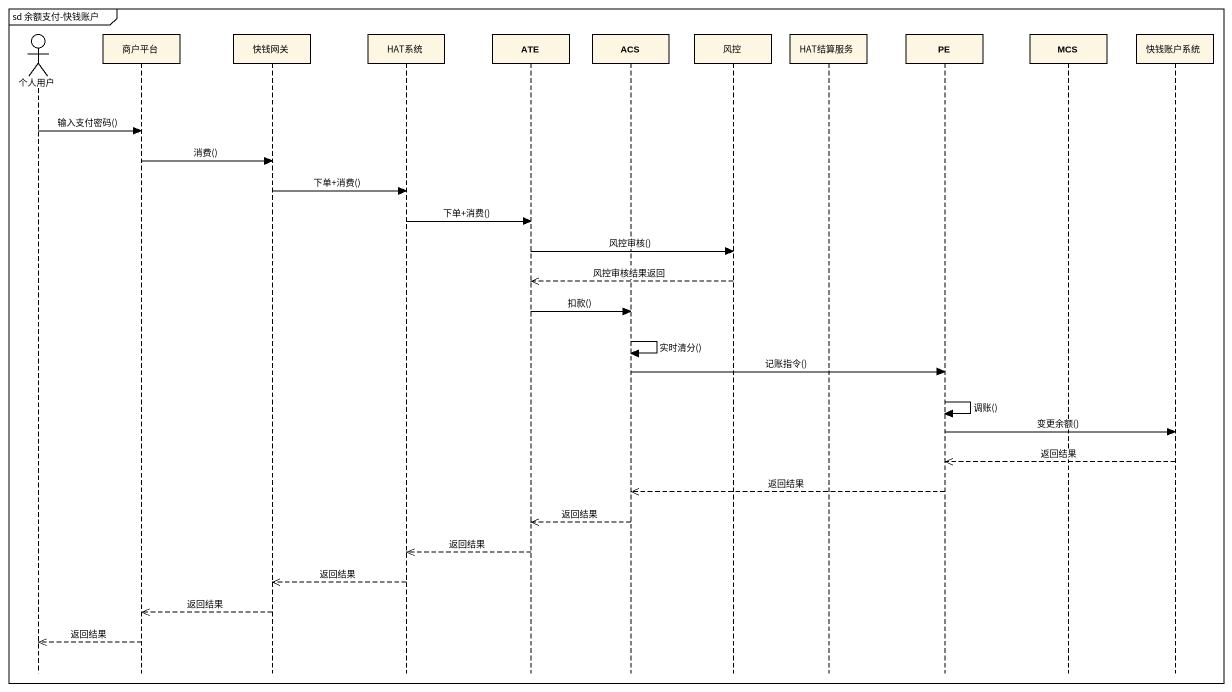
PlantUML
@startuml
mainframe sd 余额支付-快钱账户
hide footbox
actor 个人用户
participant 商户平台
participant 快钱网关
participant HAT系统
participant ATE
participant ACS
participant 风控
participant HAT结算服务
participant PE
participant MCS
participant 快钱账户系统

个人用户 -> 商户平台 : 输入支付密码()
商户平台 -> 快钱网关 : 消费()
快钱网关 -> HAT系统 : 下单+消费()
HAT系统 -> ATE : 下单+消费()
ATE -> 风控 : 风控审核()
风控 -->> ATE : 风控审核结果返回
ATE -> ACS : 扣款()
ACS -> ACS : 实时清分()
ACS -> PE : 记账指令()
PE -> PE : 调账()
PE -> 快钱账户系统 : 变更余额()
快钱账户系统 -->> PE : 返回结果
PE -->> ACS : 返回结果
ACS -->> ATE : 返回结果
ATE -->> HAT系统 : 返回结果
HAT系统 -->> 快钱网关 : 返回结果
快钱网关 -->> 商户平台 : 返回结果
商户平台 -->> 个人用户 : 返回结果
@enduml
